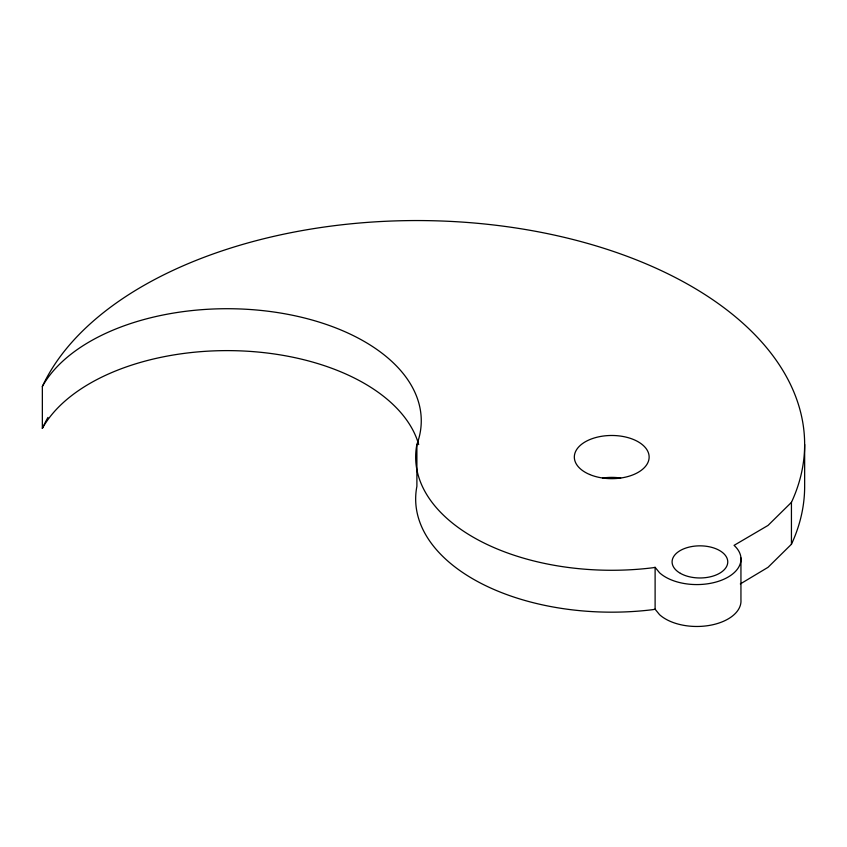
<?xml version="1.0" encoding="UTF-8"?>
<svg xmlns="http://www.w3.org/2000/svg" width="847" height="847" viewBox="0 0 847 847"><rect width="100%" height="100%" fill="white"/><g stroke="black" fill="none" stroke-linecap="round" stroke-linejoin="round"><path stroke-width="1.27" d="M42.35 386.476A387.757 223.873 0 0 1 517.252 228.182A387.757 223.873 0 0 1 791.437 502.356L768.017 525.436L734.063 545.362A44.182 25.505 0 0 1 720.564 580.576A44.182 25.505 0 0 1 659.569 572.794L655.112 567.321L652.973 567.744A196.07 113.202 0 0 1 416.893 444.421A194.111 112.069 0 0 0 277.382 312.532A194.111 112.069 0 0 0 42.35 386.476L42.35 428.37A194.111 112.069 0 0 1 241.575 350.923A194.111 112.069 0 0 1 418.704 444.569M804.65 444.421L804.65 486.316A387.757 223.873 0 0 1 791.437 544.25L768.017 567.331L740.31 583.943M740.945 557.929L740.945 599.824A44.182 25.505 0 0 1 710.135 625.287A44.182 25.505 0 0 1 659.569 614.689L655.112 609.215L652.973 609.639A196.07 113.202 0 0 1 416.893 486.316L416.893 444.421M791.437 502.356L791.437 544.25M655.112 567.321L655.112 609.215M42.35 428.37A387.757 223.873 0 0 1 47.961 417.412M602.503 478.047A37.395 21.588 0 0 1 620.671 478.004M589.586 474.468A37.395 21.588 0 0 0 648.908 459.445A37.395 21.588 0 0 0 596.722 437.296A37.395 21.588 0 0 0 589.586 474.468M680.406 573.355A27.824 16.061 0 0 0 726.864 565.944A27.824 16.061 0 0 0 692.518 546.421A27.824 16.061 0 0 0 680.406 573.355"/></g></svg>
